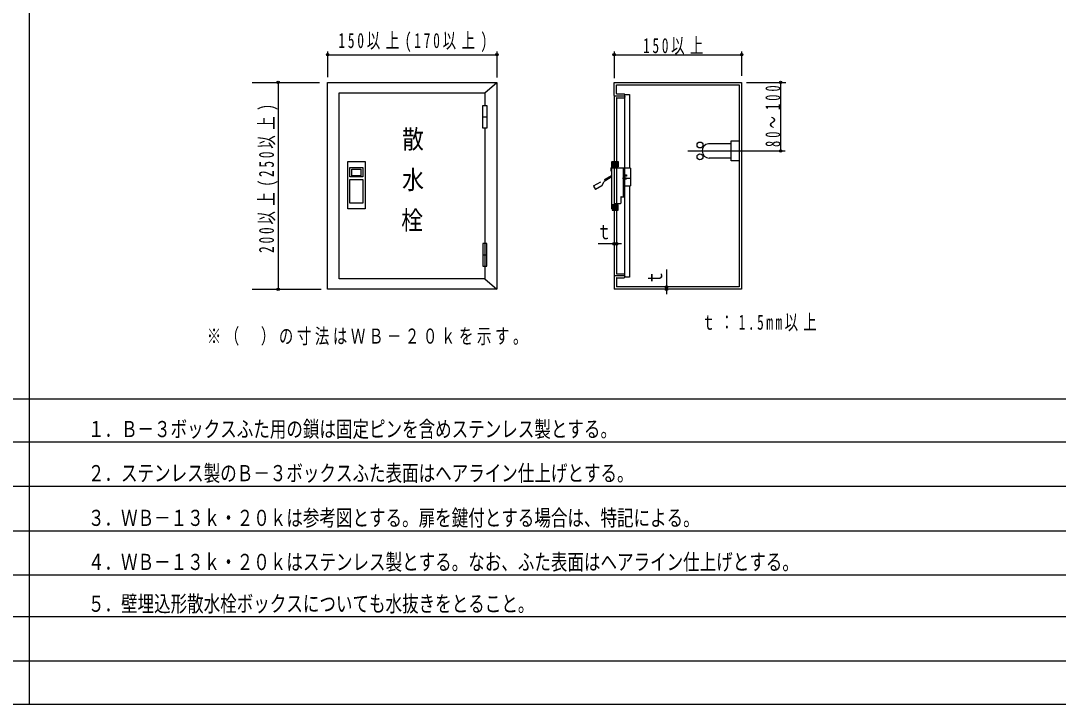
# Model space of a CAD drawing. Units: millimetres on the paper. Extents: x -287 to 287, y -191 to 191.
# Drawn here: x 4.4 to 145.6, y -187.9 to -94.9 of the extents above; entities that cross this region are included whole.
import ezdxf
from ezdxf.enums import TextEntityAlignment as Align

# ---------------------------------------------------------------- set-up
doc = ezdxf.new("R2010")
doc.units = ezdxf.units.MM
doc.linetypes.add('CHAIN2', pattern=[12, 9, -1, 1, -1])
doc.linetypes.add('DASHED1', pattern=[1.8, 1.2, -0.6])
for name, color, linetype in [('0-0_線', 7, 'Continuous'), ('0-1_文字', 7, 'Continuous'), ('0-2_図', 7, 'Continuous'), ('0-3_図面枠', 7, 'Continuous')]:
    doc.layers.add(name, color=color, linetype=linetype)
doc.styles.add('ＭＳ ゴシック', font='')
doc.styles.get('ＭＳ ゴシック').set_extended_font_data('MS Gothic')

msp = doc.modelspace()

# ---------------------------------------------------------------- linework, layer by layer
at = {"layer": '0-0_線'}
for p, q in [((5.547, 184.771), (5.547, -187.95)), ((-286.857, -146.349), (148.438, -146.349)), ((-286.857, -152.245), (148.438, -152.245)), ((-286.857, -158.245), (148.438, -158.245)), ((-286.857, -164.334), (148.438, -164.334)), ((-286.857, -170.334), (148.438, -170.334)), ((-286.857, -176.02), (148.438, -176.02)), ((-286.857, -182.02), (148.438, -182.02))]:
    msp.add_line(p, q, dxfattribs=at)
at = {"layer": '0-2_図'}
for p, q in [((46.152, -99.066), (46.152, -102.575)), ((46.295, -99.516), (69.192, -99.516)), ((69.192, -99.066), (69.192, -102.644)), ((85.143, -99.516), (102.487, -99.516)), ((102.487, -100.871), (102.487, -102.403)), ((35.91, -103.291), (45.054, -103.291)), ((39.42, -103.291), (39.42, -131.451)), ((46.15, -103.295), (69.19, -103.295)), ((67.549, -104.694), (69.165, -103.317)), ((69.19, -103.295), (69.19, -104.117)), ((69.19, -104.117), (69.19, -131.452)), ((85.146, -103.291), (102.487, -103.291)), ((85.146, -105.055), (85.146, -103.291)), ((85.146, -105.06), (85.146, -103.293)), ((85.466, -104.804), (85.466, -103.613)), ((102.487, -103.291), (102.487, -131.448)), ((103.164, -103.291), (108.512, -103.291)), ((107.788, -103.291), (107.788, -112.613)), ((47.724, -104.703), (67.549, -104.703)), ((47.724, -130.044), (47.724, -104.703)), ((67.549, -104.694), (67.549, -106.429)), ((85.146, -105.188), (85.146, -114.061)), ((85.21, -105.124), (86.53, -105.124)), ((85.466, -105.444), (85.466, -114.061)), ((85.53, -104.868), (86.53, -104.868)), ((85.53, -105.38), (86.53, -105.38)), ((86.594, -105.06), (86.594, -104.932)), ((86.594, -105.188), (86.594, -105.316)), ((86.596, -104.924), (87.219, -104.924)), ((86.596, -117.353), (86.596, -104.924)), ((87.219, -104.924), (87.219, -114.924)), ((67.289, -109.541), (67.289, -106.429)), ((67.289, -106.429), (67.807, -106.429)), ((67.807, -106.429), (67.807, -109.541)), ((67.289, -107.985), (67.807, -107.985)), ((67.807, -109.541), (67.289, -109.541)), ((67.549, -109.541), (67.549, -130.044)), ((101.064, -113.979), (101.064, -111.252)), ((101.064, -111.252), (102.164, -111.252)), ((101.064, -111.638), (97.977, -111.638)), ((104.184, -112.613), (108.412, -112.613)), ((84.852, -120.484), (84.852, -114.06)), ((84.853, -114.757), (85.548, -114.061)), ((84.853, -114.666), (85.458, -114.061)), ((84.853, -114.576), (85.367, -114.061)), ((84.853, -114.485), (85.277, -114.061)), ((84.853, -114.395), (85.186, -114.061)), ((84.853, -114.304), (85.096, -114.061)), ((84.853, -114.214), (85.005, -114.061)), ((84.853, -114.123), (84.915, -114.061)), ((84.853, -114.757), (85.548, -114.061)), ((84.853, -114.666), (85.458, -114.061)), ((84.853, -114.576), (85.367, -114.061)), ((84.853, -114.485), (85.277, -114.061)), ((84.853, -114.395), (85.186, -114.061)), ((84.853, -114.304), (85.096, -114.061)), ((84.853, -114.214), (85.005, -114.061)), ((84.853, -114.123), (84.915, -114.061)), ((84.853, -114.757), (85.548, -114.061)), ((84.853, -114.666), (85.458, -114.061)), ((84.853, -114.576), (85.367, -114.061)), ((84.853, -114.485), (85.277, -114.061)), ((84.853, -114.395), (85.186, -114.061)), ((84.853, -114.304), (85.096, -114.061)), ((84.853, -114.214), (85.005, -114.061)), ((84.853, -114.123), (84.915, -114.061)), ((84.903, -114.797), (85.639, -114.061)), ((84.903, -114.797), (85.639, -114.061)), ((84.994, -114.797), (85.678, -114.112)), ((84.994, -114.797), (85.678, -114.112)), ((85.084, -114.797), (85.678, -114.203)), ((85.084, -114.797), (85.678, -114.203)), ((85.175, -114.797), (85.678, -114.293)), ((85.175, -114.797), (85.678, -114.293)), ((101.064, -113.593), (98.08, -113.593)), ((102.164, -113.979), (101.064, -113.979)), ((84.694, -114.924), (87.352, -114.924)), ((84.703, -114.924), (84.703, -115.34)), ((84.703, -115.35), (84.835, -115.35)), ((85.146, -114.797), (85.146, -129.554)), ((85.265, -114.797), (85.678, -114.384)), ((85.265, -114.797), (85.678, -114.384)), ((85.356, -114.797), (85.678, -114.474)), ((85.356, -114.797), (85.678, -114.474)), ((85.446, -114.797), (85.678, -114.565)), ((85.446, -114.797), (85.678, -114.565)), ((85.466, -114.924), (85.466, -129.298)), ((85.537, -114.797), (85.678, -114.656)), ((85.537, -114.797), (85.678, -114.656)), ((85.627, -114.797), (85.678, -114.746)), ((85.627, -114.797), (85.678, -114.746)), ((86.363, -114.947), (86.363, -118.837)), ((87.369, -114.947), (87.369, -117.37)), ((86.264, -116.348), (87.369, -116.348)), ((86.594, -116.365), (86.693, -116.265)), ((86.594, -116.274), (86.603, -116.265)), ((86.594, -116.365), (86.693, -116.265)), ((86.594, -116.274), (86.603, -116.265)), ((86.594, -116.455), (86.775, -116.274)), ((86.594, -116.455), (86.775, -116.274)), ((86.676, -116.463), (86.775, -116.364)), ((86.676, -116.463), (86.775, -116.364)), ((86.767, -116.463), (86.775, -116.455)), ((86.767, -116.463), (86.775, -116.455)), ((86.363, -117.353), (87.352, -117.353)), ((86.596, -129.808), (86.596, -117.353)), ((87.219, -117.353), (87.219, -129.808)), ((84.853, -119.984), (85.548, -120.68)), ((84.853, -119.984), (85.548, -120.68)), ((84.853, -119.984), (85.548, -120.68)), ((84.903, -119.945), (85.639, -120.68)), ((84.903, -119.945), (85.639, -120.68)), ((84.994, -119.945), (85.678, -120.629)), ((84.994, -119.945), (85.678, -120.629)), ((85.084, -119.945), (85.678, -120.538)), ((85.084, -119.945), (85.678, -120.538)), ((85.986, -119.817), (85.146, -119.817)), ((85.175, -119.945), (85.678, -120.448)), ((85.175, -119.945), (85.678, -120.448)), ((85.265, -119.945), (85.678, -120.357)), ((85.265, -119.945), (85.678, -120.357)), ((85.356, -119.945), (85.678, -120.267)), ((85.356, -119.945), (85.678, -120.267)), ((85.446, -119.945), (85.678, -120.176)), ((85.446, -119.945), (85.678, -120.176)), ((85.537, -119.945), (85.678, -120.086)), ((85.537, -119.945), (85.678, -120.086)), ((85.627, -119.945), (85.678, -119.995)), ((85.627, -119.945), (85.678, -119.995)), ((86.05, -118.918), (86.05, -119.753)), ((86.114, -118.854), (86.596, -118.854)), ((84.853, -120.075), (85.458, -120.68)), ((84.853, -120.075), (85.458, -120.68)), ((84.853, -120.075), (85.458, -120.68)), ((84.853, -120.166), (85.367, -120.68)), ((84.853, -120.166), (85.367, -120.68)), ((84.853, -120.166), (85.367, -120.68)), ((84.853, -120.256), (85.277, -120.68)), ((84.853, -120.256), (85.277, -120.68)), ((84.853, -120.256), (85.277, -120.68)), ((84.853, -120.347), (85.186, -120.68)), ((84.853, -120.347), (85.186, -120.68)), ((84.853, -120.347), (85.186, -120.68)), ((84.853, -120.437), (85.096, -120.68)), ((84.853, -120.437), (85.096, -120.68)), ((84.853, -120.437), (85.096, -120.68)), ((84.853, -120.528), (85.005, -120.68)), ((84.853, -120.528), (85.005, -120.68)), ((84.853, -120.528), (85.005, -120.68)), ((84.853, -120.618), (84.915, -120.68)), ((84.853, -120.618), (84.915, -120.68)), ((84.853, -120.618), (84.915, -120.68)), ((67.289, -125.201), (67.289, -128.313)), ((67.807, -125.201), (67.289, -125.201)), ((67.807, -128.313), (67.807, -125.201)), ((86.155, -125.264), (82.98, -125.264)), ((67.289, -126.757), (67.807, -126.757)), ((67.289, -128.313), (67.807, -128.313)), ((85.146, -129.682), (85.146, -131.448)), ((86.53, -129.618), (85.21, -129.618)), ((85.53, -129.362), (86.53, -129.362)), ((85.53, -129.874), (86.53, -129.874)), ((86.594, -129.554), (86.594, -129.426)), ((86.594, -129.682), (86.594, -129.81)), ((87.219, -129.808), (86.596, -129.808)), ((92.269, -128.761), (92.269, -132.142)), ((67.563, -130.044), (47.724, -130.044)), ((67.563, -130.044), (69.19, -131.452)), ((85.466, -129.938), (85.466, -131.128)), ((102.167, -131.128), (85.466, -131.128)), ((35.91, -131.451), (45.282, -131.451)), ((102.487, -131.448), (85.146, -131.448))]:
    msp.add_line(p, q, dxfattribs=at)
at = {"layer": '0-2_図', "linetype": 'CHAIN2'}
msp.add_line((95.189, -112.61), (104.17, -112.61), dxfattribs=at)
at = {"layer": '0-2_図', "linetype": 'DASHED1'}
for p, q in [((84.846, -115.952), (82.311, -117.416)), ((83.461, -117.354), (83.802, -116.763)), ((84.846, -116.16), (83.802, -116.763)), ((82.324, -117.403), (82.587, -117.858)), ((83.461, -117.354), (82.597, -117.852))]:
    msp.add_line(p, q, dxfattribs=at)
at = {"layer": '0-2_図'}
for points in [[(85.143, -99.066), (85.143, -101.125), (85.143, -102.721)], [(102.487, -99.066), (102.487, -100.744), (102.487, -100.871)], [(69.19, -131.451), (46.15, -131.451), (46.15, -103.295)], [(85.466, -103.611), (102.167, -103.611), (102.167, -131.128)]]:
    msp.add_lwpolyline(points, dxfattribs=at)
for points in [[(48.899, -114.06), (51.247, -114.06), (51.247, -120.484), (48.899, -120.484)], [(84.853, -114.061), (85.678, -114.061), (85.678, -114.797), (84.853, -114.797)], [(50.954, -116.128), (49.192, -116.128), (49.192, -114.854), (50.954, -114.854)], [(49.456, -115.991), (49.456, -115.099), (50.689, -115.099), (50.689, -115.991)], [(50.954, -119.75), (49.192, -119.75), (49.192, -116.512), (50.954, -116.512)], [(86.594, -115.853), (86.825, -115.853), (86.825, -116.068), (86.594, -116.068)], [(86.594, -116.265), (86.775, -116.265), (86.775, -116.463), (86.594, -116.463)], [(84.853, -120.68), (85.678, -120.68), (85.678, -119.945), (84.853, -119.945)]]:
    msp.add_lwpolyline(points, close=True, dxfattribs=at)
for centre, radius in [((46.154, -99.523), 0.168), ((46.154, -99.523), 0.0838), ((69.19, -99.518), 0.168), ((69.19, -99.518), 0.0838), ((85.142, -99.517), 0.168), ((85.142, -99.517), 0.0838), ((102.488, -99.52), 0.168), ((102.488, -99.52), 0.0838), ((39.421, -103.296), 0.168), ((39.421, -103.296), 0.0838), ((107.79, -103.298), 0.168), ((107.79, -103.298), 0.0838), ((96.824, -111.816), 0.401), ((107.791, -112.623), 0.168), ((107.791, -112.623), 0.0838), ((96.824, -113.415), 0.401), ((85.139, -125.266), 0.168), ((85.139, -125.266), 0.0838), ((85.474, -125.266), 0.168), ((85.474, -125.266), 0.0838), ((92.271, -131.141), 0.168), ((92.271, -131.141), 0.0838), ((39.428, -131.46), 0.168), ((39.428, -131.46), 0.0838), ((92.271, -131.478), 0.168), ((92.271, -131.478), 0.0838)]:
    msp.add_circle(centre, radius, dxfattribs=at)
for centre, radius, start, end in [((85.21, -105.06), 0.064, 180, 270), ((85.21, -105.188), 0.064, 90, 180), ((85.53, -104.804), 0.064, 180, 270), ((85.53, -105.444), 0.064, 90, 180), ((86.53, -104.932), 0.064, 0, 90), ((86.53, -105.06), 0.064, 270, 0), ((86.53, -105.188), 0.064, 0, 90), ((86.53, -105.316), 0.064, 270, 0), ((98.085, -112.612), 0.979, 96.27831, 270), ((85.986, -119.753), 0.064, 270, 0), ((86.114, -118.918), 0.064, 90, 180), ((85.21, -129.554), 0.064, 180, 270), ((85.21, -129.682), 0.064, 90, 180), ((85.53, -129.298), 0.064, 180, 270), ((85.53, -129.938), 0.064, 90, 180), ((86.53, -129.426), 0.064, 0, 90), ((86.53, -129.554), 0.064, 270, 0), ((86.53, -129.682), 0.064, 0, 90), ((86.53, -129.81), 0.064, 270, 0)]:
    msp.add_arc(centre, radius, start, end, dxfattribs=at)
at = {"layer": '0-3_図面枠'}
msp.add_lwpolyline([(-286.857, -187.95), (281.328, -187.95), (281.328, 184.771)], dxfattribs=at)

# ---------------------------------------------------------------- texts
at = {"layer": '0-1_文字', "style": 'ＭＳ ゴシック'}
for s, height, width, p in [('散', 2.566, 0.85, (56.284, -113.07)), ('水', 2.566, 0.85, (56.284, -118.591)), ('栓', 2.566, 0.85, (56.173, -124.112)), ('ｔ', 2.053, 0.7, (82.796, -125.254)), ('１．Ｂ－３ボックスふた用の鎖は固定ピンを含めステンレス製とする。', 2.199, 0.75, (13.547, -152.245)), ('２．ステンレス製のＢ－３ボックスふた表面はヘアライン仕上げとする。', 2.199, 0.75, (13.547, -158.245)), ('３．ＷＢ－１３ｋ・２０ｋは参考図とする。扉を鍵付とする場合は、特記による。', 2.199, 0.75, (13.547, -164.334)), ('４．ＷＢ－１３ｋ・２０ｋはステンレス製とする。なお、ふた表面はヘアライン仕上げとする。', 2.199, 0.75, (13.547, -170.334)), ('５．壁埋込形散水栓ボックスについても水抜きをとること。', 2.199, 0.75, (13.547, -176.02))]:
    msp.add_text(s, height=height, dxfattribs=dict(at, width=width)).set_placement(p, align=Align.BOTTOM_LEFT)
at = {"layer": '0-1_文字', "style": 'ＭＳ ゴシック', "width": 0.7}
msp.add_text('ｔ', height=2.053, rotation=90, dxfattribs=at).set_placement((92.297, -130.838), align=Align.BOTTOM_LEFT)
at = {"layer": '0-1_文字', "char_height": 2.053, "attachment_point": 7, "style": 'ＭＳ ゴシック'}
for s, insert in [('\\T1.42;\\W0.65;150以上(170以上)', (47.621, -99.157)), ('\\T1.4;\\W0.65;150以上', (89.085, -99.538)), ('\\T1.38;\\W0.65;ｔ：1.5mm以上', (97.065, -137.189)), ('\\T1.25;\\W0.7;※（\u3000）の寸法はＷＢ－２０ｋを示す。', (29.724, -139.123))]:
    msp.add_mtext(s, dxfattribs=dict(at, insert=insert))
at = {"layer": '0-1_文字', "char_height": 2.053, "attachment_point": 7, "rotation": 90, "style": 'ＭＳ ゴシック'}
for s, insert in [('\\T1.5;\\W0.6;80～100', (107.79, -112.081)), ('\\T1.42;\\W0.65;200以上(250以上)', (39.395, -126.507))]:
    msp.add_mtext(s, dxfattribs=dict(at, insert=insert))

doc.saveas('drawing.dxf')
